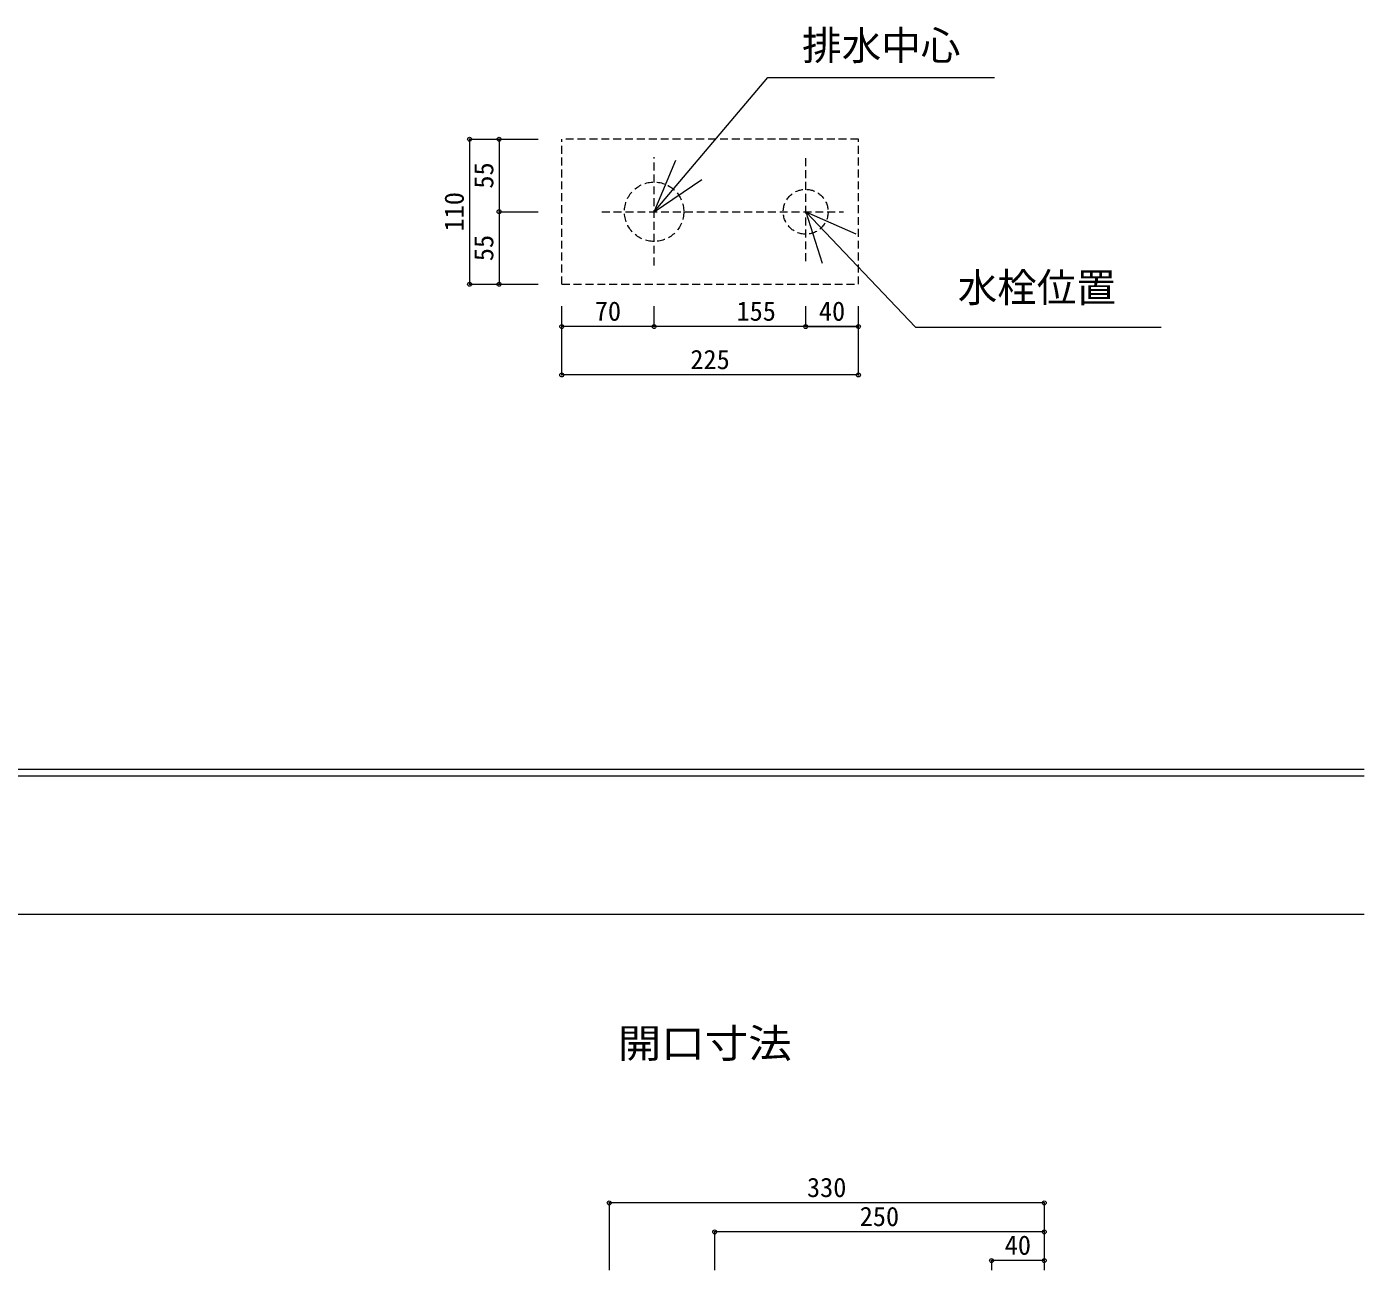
# Model space of a CAD drawing. Units: millimetres at full size, sheet at 1:5. Extents: x -1002 to 1043, y -687 to 1203.
# Drawn here: x -12 to 1002, y 260 to 1203 of the extents above; entities that cross this region are included whole.
import ezdxf
from ezdxf.enums import TextEntityAlignment as Align

# ---------------------------------------------------------------- set-up
doc = ezdxf.new("R2010")
doc.units = ezdxf.units.MM
doc.header["$LTSCALE"] = 5
doc.header["$PDMODE"] = 32
doc.header["$PDSIZE"] = 3
doc.linetypes.add('DASHED1', pattern=[1.8, 1.2, -0.6])
doc.layers.add('F-0', color=7, linetype='Continuous', lineweight=15)
doc.styles.add('ＭＳ ゴシック', font='')
doc.styles.get('ＭＳ ゴシック').set_extended_font_data('MS Gothic')

msp = doc.modelspace()

# ---------------------------------------------------------------- linework, layer by layer
at = {"layer": 'F-0'}
for p, q in [((463.377, 1063.06), (549.775, 1164.753)), ((549.775, 1164.753), (721.459, 1164.753)), ((463.377, 1063.06), (479.887, 1102.265)), ((463.377, 1063.06), (499.62, 1087.465)), ((578.377, 1063.06), (590.885, 1024.155)), ((578.377, 1063.06), (616.374, 1046.354)), ((578.377, 1063.06), (661.595, 975.644)), ((661.595, 975.644), (847.908, 975.644)), ((1002.034, 640.036), (-1002.086, 640.036)), ((1002.034, 635.036), (-1002.086, 635.036)), ((1002.034, 530.036), (-1002.086, 530.036))]:
    msp.add_line(p, q, dxfattribs=at)
at = {"layer": 'F-0', "color": 4, "lineweight": 9}
for p, q in [((323.433, 1118.06), (323.433, 1008.06)), ((323.433, 1118.06), (375.451, 1118.06)), ((345.852, 1118.06), (375.451, 1118.06)), ((345.852, 1118.06), (345.852, 1063.06)), ((345.852, 1063.06), (375.451, 1063.06)), ((345.852, 1063.06), (345.852, 1008.06)), ((345.852, 1063.06), (375.451, 1063.06)), ((323.433, 1008.06), (375.451, 1008.06)), ((345.852, 1008.06), (375.451, 1008.06)), ((393.377, 975.992), (393.377, 991.383)), ((393.377, 939.288), (393.377, 991.383)), ((463.377, 975.992), (463.377, 991.383)), ((578.377, 975.992), (578.377, 991.383)), ((618.377, 975.992), (618.377, 991.383)), ((618.377, 939.288), (618.377, 991.383)), ((463.377, 975.992), (393.377, 975.992)), ((618.377, 975.992), (463.377, 975.992)), ((618.377, 975.992), (578.377, 975.992)), ((578.377, 975.992), (618.377, 975.992)), ((618.377, 939.288), (393.377, 939.288)), ((759.323, 311.507), (429.323, 311.507)), ((429.323, 311.507), (429.323, 260.401)), ((759.323, 311.507), (759.323, 260.401)), ((759.323, 289.479), (509.323, 289.479)), ((509.323, 289.479), (509.323, 260.401)), ((759.323, 289.479), (759.323, 260.401)), ((759.323, 267.743), (719.323, 267.743)), ((719.323, 267.743), (719.323, 260.401)), ((759.323, 267.743), (759.323, 260.401))]:
    msp.add_line(p, q, dxfattribs=at)
at = {"layer": 'F-0', "color": 4, "linetype": 'DASHED1', "lineweight": 9}
for p, q in [((618.377, 1118.06), (393.377, 1118.06)), ((393.377, 1008.06), (393.377, 1118.06)), ((618.377, 1008.06), (618.377, 1118.06)), ((463.377, 1022.317), (463.377, 1104.538)), ((578.377, 1025.606), (578.377, 1105.36)), ((423.688, 1063.06), (607.041, 1063.06)), ((393.377, 1008.06), (618.377, 1008.06))]:
    msp.add_line(p, q, dxfattribs=at)
for centre, radius in [((463.377, 1063.06), 22.5), ((578.377, 1063.06), 17)]:
    msp.add_circle(centre, radius, dxfattribs=at)
at = {"layer": 'F-0', "color": 6}
for p in [(323.433, 1118.06), (345.852, 1118.06), (345.852, 1063.06), (323.433, 1008.06), (345.852, 1008.06), (393.377, 975.992), (463.377, 975.992), (578.377, 975.992), (618.377, 975.992), (393.377, 939.288), (618.377, 939.288), (429.323, 311.507), (759.323, 311.507), (509.323, 289.479), (759.323, 289.479), (719.323, 267.743), (759.323, 267.743)]:
    msp.add_point(p, dxfattribs=at)

# ---------------------------------------------------------------- texts
at = {"layer": 'F-0', "style": 'ＭＳ ゴシック'}
for s, height, p in [('排水中心', 21.99, (575.681, 1171.53)), ('水栓位置', 21.99, (693.683, 987.977)), ('70', 14.66, (418.377, 975.992)), ('155', 14.66, (525.877, 975.992)), ('40', 14.66, (588.377, 975.992)), ('40', 14.66, (588.377, 975.992)), ('225', 14.66, (490.877, 939.288)), ('330', 14.66, (579.323, 311.507)), ('250', 14.66, (619.323, 289.479)), ('40', 14.66, (729.323, 267.743))]:
    msp.add_text(s, height=height, dxfattribs=at).set_placement(p, align=Align.BOTTOM_LEFT)
for s, p in [('55', (345.852, 1080.56)), ('110', (323.433, 1048.06)), ('55', (345.852, 1025.56))]:
    msp.add_text(s, height=14.66, rotation=90, dxfattribs=at).set_placement(p, align=Align.BOTTOM_LEFT)
at = {"layer": 'F-0', "color": 3, "style": 'ＭＳ ゴシック', "width": 1.1}
msp.add_text('開口寸法', height=21.99, dxfattribs=at).set_placement((435.79, 414.93), align=Align.BOTTOM_LEFT)

doc.saveas('drawing.dxf')
